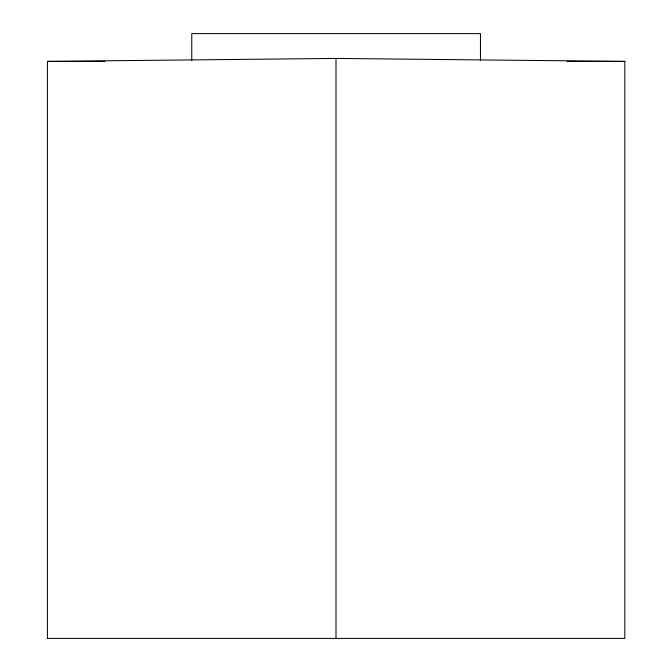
<?xml version="1.0" encoding="UTF-8"?>
<svg xmlns="http://www.w3.org/2000/svg" width="672" height="672" viewBox="0 0 672 672"><rect width="100%" height="100%" fill="white"/><g stroke="black" fill="none" stroke-linecap="round" stroke-linejoin="round"><path stroke-width="1.01" d="M47.41 638.4L47.41 61.404L336 58.422L624.817 61.404L624.817 638.4L47.183 638.4M47.41 61.404L104.941 61.404M567.076 61.404L624.817 61.404M480.463 60.371L480.463 33.6L191.764 33.6L191.764 60.371M336 58.422L336 638.4"/></g></svg>
